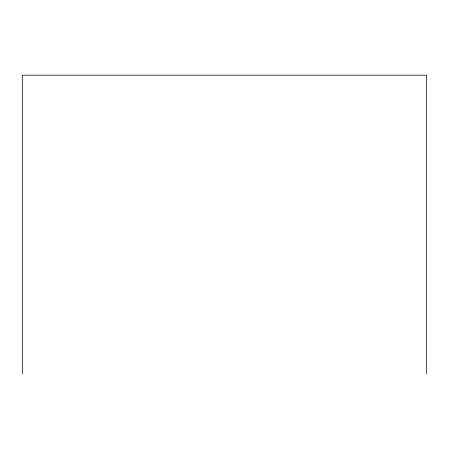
<?xml version="1.0" encoding="UTF-8"?>
<svg xmlns="http://www.w3.org/2000/svg" width="449" height="449" viewBox="0 0 449 449"><rect width="100%" height="100%" fill="white"/><g stroke="black" fill="none" stroke-linecap="round" stroke-linejoin="round"><path stroke-width="0.67" d="M426.55 373.821L426.55 75.179L22.45 75.179L22.45 373.821"/></g></svg>
